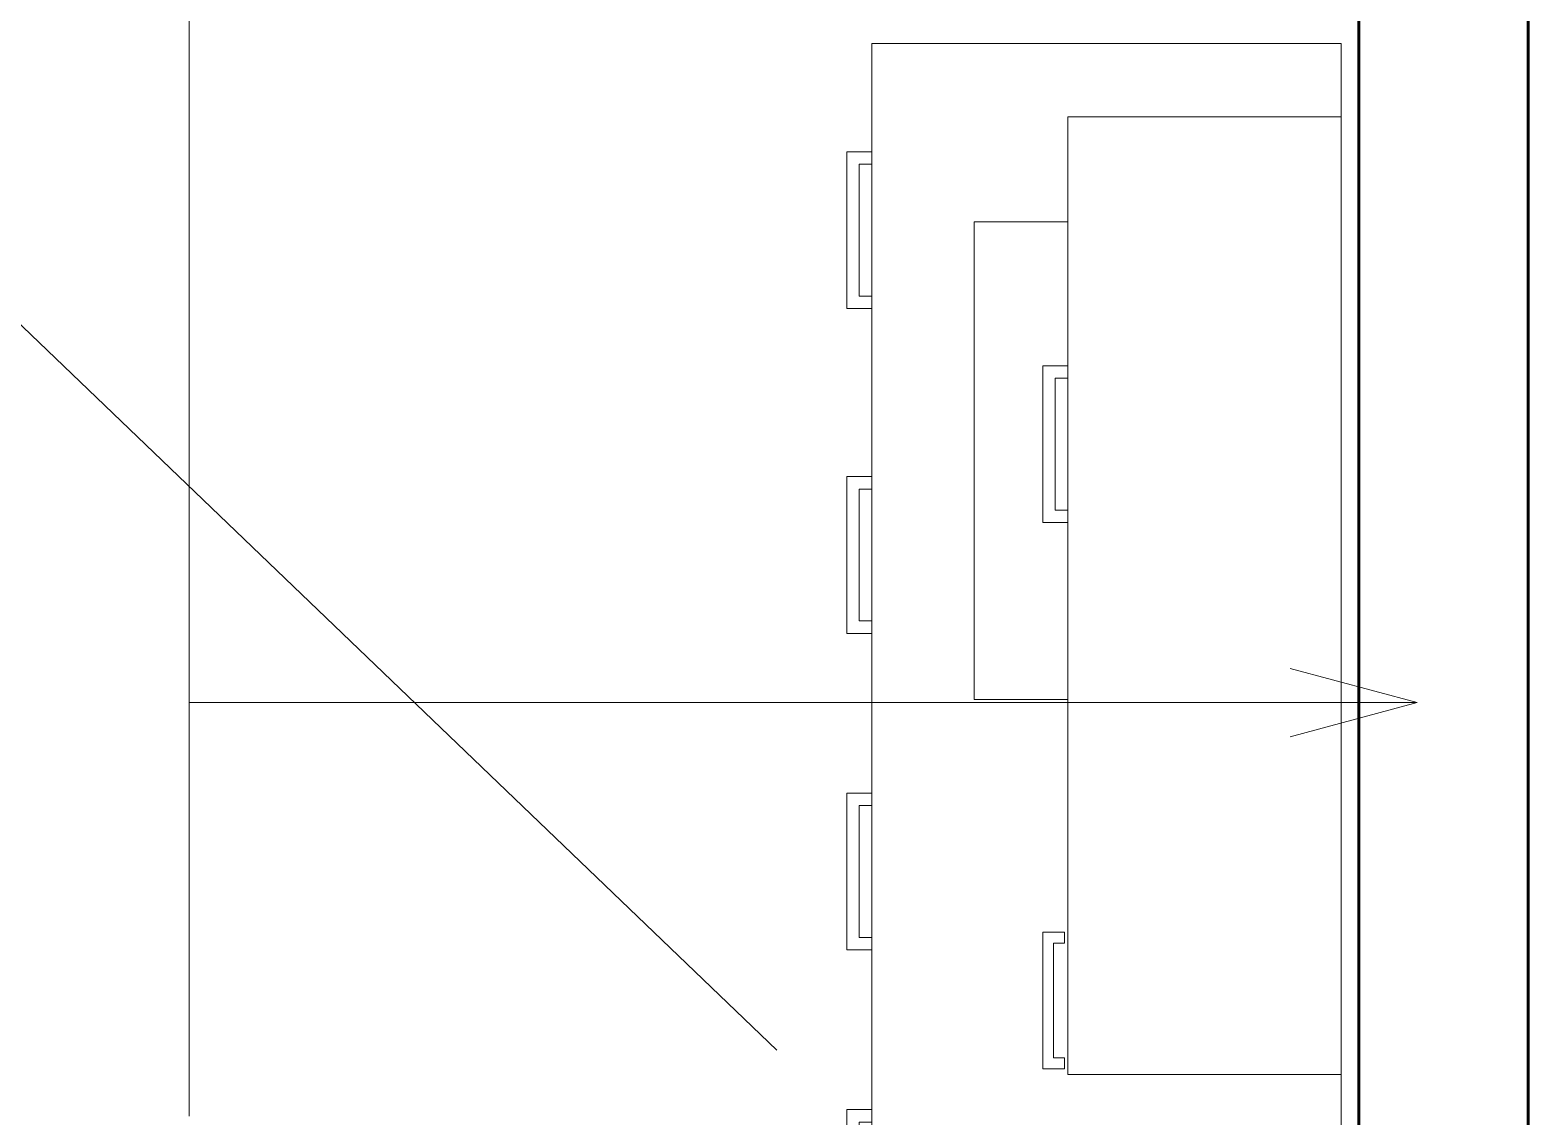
# Model space of a CAD drawing. Header units: inches. Extents: x -827 to 154, y -802 to 207.
# Drawn here: x -271.7 to -200.9, y -655.6 to -604.2 of the extents above; entities that cross this region are included whole.
import ezdxf

# ---------------------------------------------------------------- set-up
doc = ezdxf.new("R2010")
doc.units = ezdxf.units.IN
doc.header["$MEASUREMENT"] = 0
for name, color, linetype, lineweight in [('A-ANNO-NOTE', 131, 'Continuous', 9), ('A-WALL', 113, 'Continuous', 18), ('kitchen5_skp', 8, 'Continuous', 9), ('Layer0', 7, 'Continuous', 9)]:
    doc.layers.add(name, color=color, linetype=linetype, lineweight=lineweight)

# ---------------------------------------------------------------- blocks, each defined once
blk = doc.blocks.new('kitchen5_skp_15-403154-Level 1')
at = {"layer": 'Layer0'}
for p, q in [((0, 22.185), (0, 0)), ((0, 0), (0, 22.185)), ((0, 22.185), (3.46, 22.185)), ((0, 22.185), (3.46, 22.185)), ((48.736, 22.185), (79.134, 22.185)), ((48.736, 22.185), (79.134, 22.185)), ((0, 0), (79.134, 0)), ((0, 0), (79.134, 0))]:
    blk.add_line(p, q, dxfattribs=at)
blk = doc.blocks.new('kitchen5_skp_14-403153-Level 1')
at = {"layer": 'Layer0'}
for p, q in [((0, 1.181), (0.592, 1.181)), ((0, 0), (0, 1.181)), ((0, 1.181), (0.592, 1.181)), ((0, 1.181), (0, 0)), ((0.592, 0.592), (0.592, 1.181)), ((0.592, 0.592), (0.592, 1.181)), ((6.823, 1.181), (7.415, 1.181)), ((6.823, 0.592), (6.823, 1.181)), ((6.823, 1.181), (7.415, 1.181)), ((6.823, 1.181), (6.823, 0.592)), ((7.415, 0), (7.415, 1.181)), ((7.415, 0), (7.415, 1.181)), ((0, 0), (7.415, 0)), ((7.415, 0), (0, 0)), ((0.592, 0.592), (6.823, 0.592)), ((0.592, 0.592), (6.823, 0.592))]:
    blk.add_line(p, q, dxfattribs=at)
blk = doc.blocks.new('kitchen5_skp_14-V162-Level 1')
at = {"layer": 'Layer0'}
for p, q in [((0, 0), (0, 1.181)), ((0, 1.181), (0, 0)), ((0.592, 0.592), (0.592, 1.181)), ((0.592, 0.592), (0.592, 1.181)), ((6.823, 0.592), (6.823, 1.181)), ((6.823, 1.181), (6.823, 0.592)), ((7.415, 0), (7.415, 1.181)), ((7.415, 0), (7.415, 1.181)), ((0, 0), (7.415, 0)), ((7.415, 0), (0, 0)), ((0.592, 0.592), (6.823, 0.592)), ((0.592, 0.592), (6.823, 0.592))]:
    blk.add_line(p, q, dxfattribs=at)
blk = doc.blocks.new('kitchen5_skp_3-403142-Level 1')
at = {"layer": 'Layer0'}
for p, q in [((0, 7.73), (0, 0)), ((0, 7.73), (0, 0)), ((39.49, 0), (39.49, 7.73)), ((39.49, 0), (39.49, 7.73)), ((39.49, 0), (0, 0)), ((39.49, 0), (0, 0))]:
    blk.add_line(p, q, dxfattribs=at)
blk = doc.blocks.new('kitchen5_skp_2-403141-Level 1')
at = {"layer": 'Layer0'}
for p, q in [((3.46, 23.366), (3.46, 10.446)), ((3.46, 23.366), (48.736, 23.366)), ((3.46, 23.366), (3.46, 10.446)), ((3.46, 23.366), (48.736, 23.366)), ((48.736, 23.366), (48.736, 10.446)), ((48.736, 10.446), (48.736, 23.366)), ((33.286, 10.446), (3.46, 10.446)), ((33.286, 10.446), (3.46, 10.446)), ((40.488, 10.446), (33.286, 10.446)), ((33.286, 10.446), (40.488, 10.446)), ((40.488, 10.446), (48.736, 10.446)), ((48.736, 10.446), (40.488, 10.446))]:
    blk.add_line(p, q, dxfattribs=at)
for name, p in [('kitchen5_skp_15-403154-Level 1', (0, 1.181)), ('kitchen5_skp_14-V162-Level 1', (15.231, 9.264)), ('kitchen5_skp_14-V162-Level 1', (5.115, 0)), ('kitchen5_skp_14-V162-Level 1', (20.469, 0)), ('kitchen5_skp_14-V162-Level 1', (35.43, 0)), ('kitchen5_skp_14-V162-Level 1', (50.391, 0))]:
    blk.add_blockref(name, p)
for name, p, xscale, yscale, zscale in [('kitchen5_skp_3-403142-Level 1', (8.43, 6.028), 0.5716672052885144, 0.5716672052885144, 0.5716672052885144), ('kitchen5_skp_14-403153-Level 1', (42.003, 9.264), 0.8706587691173612, 0.8706587691173612, 0.8706587691173612)]:
    blk.add_blockref(name, p, dxfattribs=dict(xscale=xscale, yscale=yscale, zscale=zscale))
blk = doc.blocks.new('kitchen5_skp_1-403140-Level 1')
blk.add_blockref('kitchen5_skp_2-403141-Level 1', (0, -1.181))
blk = doc.blocks.new('kitchen5_skp-403125-Level 1')
blk.add_blockref('kitchen5_skp_1-403140-Level 1', (0, 0))

msp = doc.modelspace()

# ---------------------------------------------------------------- linework, layer by layer
at = {"layer": 'A-ANNO-NOTE'}
for p, q in [((-264.182903, -586.815407), (-264.182903, -655.577773)), ((-236.40458, -652.461385), (-290.01512, -601.029017)), ((-206.133678, -636.037321), (-212.133678, -634.429626)), ((-264.182903, -636.037321), (-264.182903, -655.577773)), ((-206.133678, -636.037321), (-264.182903, -636.037321)), ((-206.133678, -636.037321), (-212.133678, -637.645016))]:
    msp.add_line(p, q, dxfattribs=at)
at = {"layer": 'A-WALL', "lineweight": 60}
for p, q in [((-200.895614, -765.976424), (-200.895614, -500.976424)), ((-208.895614, -534.976424), (-208.895614, -725.476424))]:
    msp.add_line(p, q, dxfattribs=at)

# ---------------------------------------------------------------- block references
at = {"layer": 'kitchen5_skp', "color": 7, "rotation": 269.9999999999999}
msp.add_blockref('kitchen5_skp-403125-Level 1', (-231.917503, -604.881707), dxfattribs=at)

doc.saveas('drawing.dxf')
